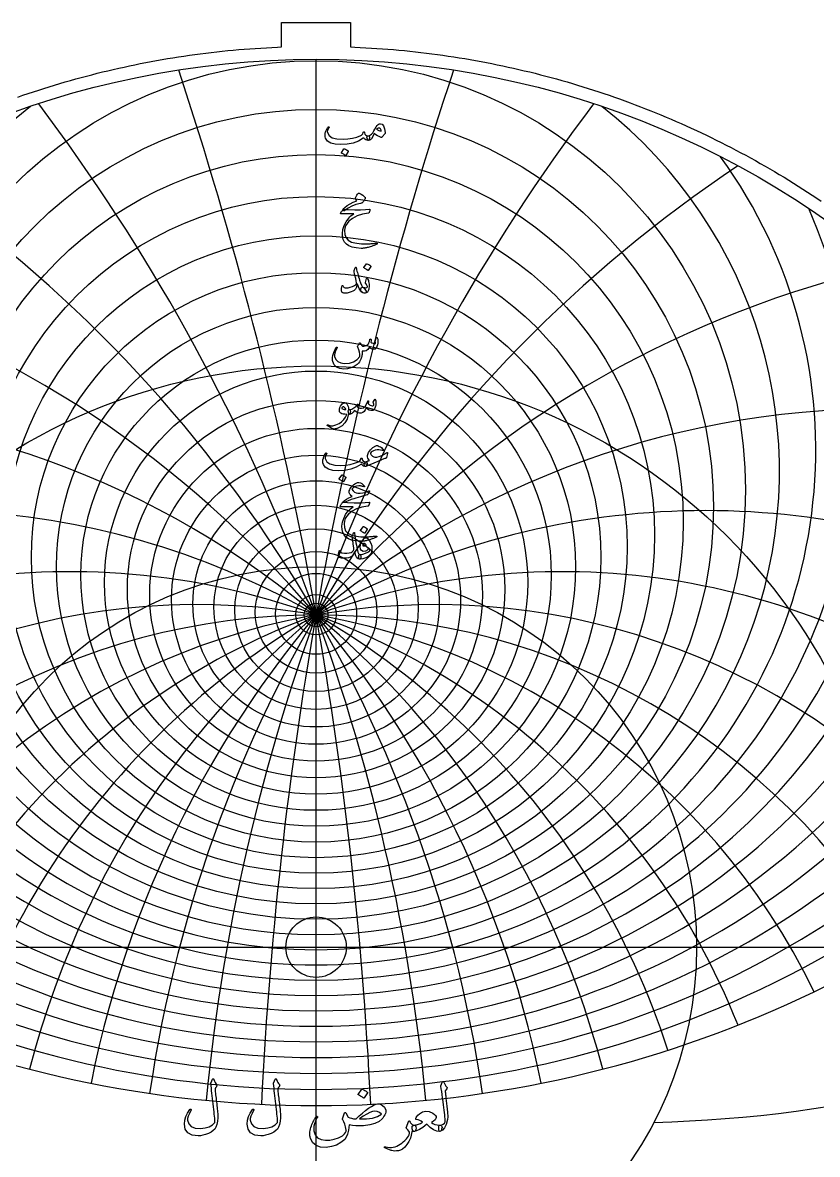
# Model space of a CAD drawing. Header units: millimetres. Extents: x -75 to 75, y -75 to 77.
# Drawn here: x -24.5 to 41.9, y -17.3 to 77.3 of the extents above; entities that cross this region are included whole.
import ezdxf

# ---------------------------------------------------------------- set-up
doc = ezdxf.new("R2010")
doc.units = ezdxf.units.MM
for name, color, linetype in [('CUT_INNER', 6, 'Continuous'), ('CUT_OUTER', 1, 'Continuous'), ('ENGRAVE', 7, 'Continuous'), ('ENGRAVE_FINE', 8, 'Continuous'), ('TEXT', 5, 'Continuous')]:
    doc.layers.add(name, color=color, linetype=linetype)

msp = doc.modelspace()

# ---------------------------------------------------------------- linework, layer by layer
at = {"layer": 'CUT_INNER'}
msp.add_circle((0, 0), 2.525, dxfattribs=at)
at = {"layer": 'CUT_OUTER'}
msp.add_lwpolyline([(-24.9447, 71.088), (-24.5081, 71.2397), (-24.0705, 71.3887), (-23.632, 71.5351), (-23.1926, 71.6787), (-22.7524, 71.8197), (-22.3113, 71.9579), (-21.8693, 72.0935), (-21.4266, 72.2263), (-20.983, 72.3564), (-20.5386, 72.4838), (-20.0935, 72.6085), (-19.6476, 72.7304), (-19.2009, 72.8496), (-18.7536, 72.966), (-18.3055, 73.0797), (-17.8568, 73.1907), (-17.4073, 73.2989), (-16.9573, 73.4043), (-16.5065, 73.507), (-16.0552, 73.6069), (-15.6033, 73.704), (-15.1507, 73.7983), (-14.6976, 73.8899), (-14.244, 73.9787), (-13.7898, 74.0647), (-13.3351, 74.1479), (-12.8798, 74.2284), (-12.4241, 74.306), (-11.968, 74.3808), (-11.5114, 74.4529), (-11.0543, 74.5221), (-10.5968, 74.5885), (-10.139, 74.6521), (-9.6807, 74.7129), (-9.2221, 74.7709), (-8.7632, 74.8261), (-8.3039, 74.8785), (-7.8443, 74.928), (-7.3844, 74.9747), (-6.9242, 75.0186), (-6.4638, 75.0597), (-6.0031, 75.0979), (-5.5422, 75.1334), (-5.0811, 75.166), (-4.6198, 75.1957), (-4.1583, 75.2227), (-3.6966, 75.2468), (-3.2349, 75.268), (-2.8875, 75.2819), (-2.8875, 77.3175), (2.8875, 77.3175), (2.8875, 75.2819), (3.2349, 75.268), (3.6966, 75.2468), (4.1583, 75.2227), (4.6198, 75.1957), (5.0811, 75.166), (5.5422, 75.1334), (6.0031, 75.0979), (6.4638, 75.0597), (6.9242, 75.0186), (7.3844, 74.9747), (7.8443, 74.928), (8.3039, 74.8785), (8.7632, 74.8261), (9.2221, 74.7709), (9.6807, 74.7129), (10.139, 74.6521), (10.5968, 74.5885), (11.0543, 74.5221), (11.5114, 74.4529), (11.968, 74.3808), (12.4241, 74.306), (12.8798, 74.2284), (13.3351, 74.1479), (13.7898, 74.0647), (14.244, 73.9787), (14.6976, 73.8899), (15.1507, 73.7983), (15.6033, 73.704), (16.0552, 73.6069), (16.5065, 73.507), (16.9573, 73.4043), (17.4073, 73.2989), (17.8568, 73.1907), (18.3055, 73.0797), (18.7536, 72.966), (19.2009, 72.8496), (19.6476, 72.7304), (20.0935, 72.6085), (20.5386, 72.4838), (20.983, 72.3564), (21.4266, 72.2263), (21.8693, 72.0935), (22.3113, 71.9579), (22.7524, 71.8197), (23.1926, 71.6787), (23.632, 71.5351), (24.0705, 71.3887), (24.5081, 71.2397), (24.9447, 71.088), (25.3804, 70.9336), (25.8152, 70.7765), (26.249, 70.6168), (26.6818, 70.4544), (27.1136, 70.2893), (27.5444, 70.1217), (27.9741, 69.9513), (28.4028, 69.7784), (28.8304, 69.6028), (29.2569, 69.4246), (29.6824, 69.2437), (30.1067, 69.0603), (30.5299, 68.8743), (30.9519, 68.6857), (31.3728, 68.4944), (31.7924, 68.3007), (32.2109, 68.1043), (32.6282, 67.9054), (33.0443, 67.7039), (33.4591, 67.4999), (33.8726, 67.2933), (34.2849, 67.0842), (34.6958, 66.8725), (35.1055, 66.6584), (35.5139, 66.4417), (35.9209, 66.2226), (36.3265, 66.0009), (36.7308, 65.7768), (37.1337, 65.5502), (37.5352, 65.3211), (37.9353, 65.0896), (38.334, 64.8556), (38.7312, 64.6191), (39.127, 64.3803), (39.5213, 64.139), (39.9141, 63.8953), (40.3054, 63.6492), (40.6952, 63.4006), (41.0834, 63.1498), (41.4701, 62.8965), (41.8553, 62.6408), (42.2388, 62.3828)], dxfattribs=at)
at = {"layer": 'ENGRAVE'}
for points in [[(0, -74.25), (0, 74.25)], [(-74.25, 0), (74.25, 0)]]:
    msp.add_lwpolyline(points, dxfattribs=at)
for centre, radius in [((0, 0), 74.25), ((0, 34.4776), 28.2944), ((0, 0), 48.6033), ((0, 30.4886), 17.6924), ((0, 28.4215), 8.5373), ((0, 0), 31.8152), ((0, 27.7791), 0.99)]:
    msp.add_circle(centre, radius, dxfattribs=at)
for centre, radius, start, end in [((0, 41.5647), 41.7767, 144.023579, 35.976421), ((0, 54.6455), 61.2601, 190.550237, 349.449763), ((0, -28.6295), 56.4086, 30.5, 149.5), ((0, -28.6295), 56.4086, 30.5, 149.5), ((0, 82.512), 95.7627, 221.471854, 318.528146), ((25.5383, 95.3104), 109.9935, 271.408276, 296.242659)]:
    msp.add_arc(centre, radius, start, end, dxfattribs=at)
at = {"layer": 'ENGRAVE_FINE'}
for centre, radius in [((0, 38.2334), 35.8989), ((0, 36.8366), 33.2247), ((0, 35.5903), 30.6962), ((0, 33.4841), 26.0033), ((0, 32.5979), 23.809), ((0, 31.8088), 21.6993), ((0, 31.1081), 19.6635), ((0, 29.944), 15.7774), ((0, 29.469), 13.911), ((0, 29.0594), 12.0863), ((0, 28.7112), 10.2971), ((0, 28.1876), 6.8017), ((0, 28.0078), 5.085), ((0, 27.8804), 3.3823), ((0, 27.8043), 1.6889)]:
    msp.add_circle(centre, radius, dxfattribs=at)
for centre, radius, start, end in [((-319.9089, -28.6295), 324.844, 2.732737, 18.29752), ((-319.9089, -28.6295), 324.844, 2.732737, 18.29752), ((319.9089, -28.6295), 324.844, 161.70248, 177.267263), ((319.9089, -28.6295), 324.844, 161.70248, 177.267263), ((0, 39.8013), 38.7407, 128.061455, 51.938545), ((-154.9813, -28.6295), 164.9276, 5.504437, 36.959882), ((-154.9813, -28.6295), 164.9276, 5.504437, 36.959882), ((154.9813, -28.6295), 164.9276, 143.040118, 174.495563), ((154.9813, -28.6295), 164.9276, 143.040118, 174.495563), ((-97.7025, -28.6295), 112.8171, 8.356223, 56.399875), ((-97.7025, -28.6295), 112.8171, 8.356223, 56.399875), ((97.7025, -28.6295), 112.8171, 123.600125, 171.643777), ((97.7025, -28.6295), 112.8171, 123.600125, 171.643777), ((0, 43.5535), 45.0385, 156.128055, 23.871945), ((0, 45.8046), 48.5645, 166.262722, 13.737278), ((-67.2251, -28.6295), 87.7561, 11.333781, 77.128469), ((-67.2251, -28.6295), 87.7561, 11.333781, 77.128469), ((67.2251, -28.6295), 87.7561, 102.871531, 168.666219), ((67.2251, -28.6295), 87.7561, 102.871531, 168.666219), ((0, 48.3632), 52.4018, 175.154821, 4.845179), ((0, 51.2862), 56.6091, 183.176945, 356.823055), ((-47.3324, -28.6295), 73.6362, 14.490301, 99.793164), ((-47.3324, -28.6295), 73.6362, 14.490301, 99.793164), ((47.3324, -28.6295), 73.6362, 80.206836, 165.509699), ((47.3324, -28.6295), 73.6362, 80.206836, 165.509699), ((0, 58.5338), 66.4493, 197.418491, 342.581509), ((-32.5675, -28.6295), 65.135, 17.890355, 125.120897), ((-32.5675, -28.6295), 65.135, 17.890355, 125.120897), ((32.5675, -28.6295), 65.135, 54.879103, 162.109645), ((32.5675, -28.6295), 65.135, 54.879103, 162.109645), ((0, 63.0718), 72.2995, 203.881219, 336.118781), ((-20.531, -28.6295), 60.0287, 21.615289, 137.452318), ((-20.531, -28.6295), 60.0287, 21.615289, 137.452318), ((20.531, -28.6295), 60.0287, 42.547682, 158.384711), ((20.531, -28.6295), 60.0287, 42.547682, 158.384711), ((0, 68.4206), 78.9734, 210.010464, 329.989536), ((-9.9464, -28.6295), 57.2788, 25.771063, 144.001075), ((-9.9464, -28.6295), 57.2788, 25.771063, 144.001075), ((9.9464, -28.6295), 57.2788, 35.998925, 154.228937), ((9.9464, -28.6295), 57.2788, 35.998925, 154.228937), ((0, 74.7989), 86.6921, 215.860182, 324.139818), ((0, 210.9495), 232.8437, 251.578829, 288.421171)]:
    msp.add_arc(centre, radius, start, end, dxfattribs=at)
at = {"layer": 'TEXT'}
for points in [[(1.0012, 68.5816), (1.0168, 68.5986), (1.033, 68.6057), (1.0498, 68.603), (1.067, 68.5904), (1.0802, 68.5739), (1.0846, 68.5552), (1.0802, 68.5344), (1.067, 68.5113), (1.0001, 68.4076), (0.9573, 68.3115), (0.9386, 68.2232), (0.9441, 68.1425), (1.0816, 67.8774), (1.3492, 67.6924), (1.7468, 67.5875), (2.2746, 67.5628), (2.6662, 67.5917), (3.042, 67.6518), (3.4018, 67.7432), (3.7456, 67.8658), (3.8063, 67.9018), (3.8565, 67.9569), (3.8963, 68.0313), (3.9257, 68.1249), (3.9355, 68.1515), (3.952, 68.1699), (3.9751, 68.1801), (4.0047, 68.182), (4.0258, 68.1729), (4.0409, 68.1545), (4.05, 68.1268), (4.053, 68.0898), (4.0736, 67.9981), (4.131, 67.9295), (4.2251, 67.8839), (4.356, 67.8614), (4.4032, 67.851), (4.435, 67.8241), (4.4515, 67.7808), (4.4526, 67.7209), (4.4367, 67.6095), (4.4153, 67.5299), (4.3884, 67.4822), (4.356, 67.4662), (4.2597, 67.4789), (4.1683, 67.5167), (4.0818, 67.5799), (4.0003, 67.6682), (3.9935, 67.6718), (3.9817, 67.6693), (3.9649, 67.6608), (3.9432, 67.6463), (3.5338, 67.4157), (3.087, 67.2511), (2.6028, 67.1523), (2.0814, 67.1193), (1.5995, 67.1523), (1.2251, 67.2511), (0.9584, 67.4157), (0.7992, 67.6463), (0.763, 67.775), (0.7509, 67.9064), (0.763, 68.0407), (0.7992, 68.1776), (0.848, 68.3049), (0.898, 68.4147), (0.949, 68.5069), (1.0012, 68.5816)], [(5.3747, 68.8626), (5.5122, 68.8138), (5.6261, 68.676), (5.7164, 68.4493), (5.7831, 68.1337), (5.7856, 68.1109), (5.7842, 68.0909), (5.779, 68.0736), (5.7699, 68.059), (5.5284, 67.7561), (5.5117, 67.7377), (5.4922, 67.7264), (5.47, 67.7223), (5.445, 67.7253), (5.2809, 67.7813), (5.1266, 67.8527), (4.9823, 67.9394), (4.8478, 68.0415), (4.7394, 67.7898), (4.6206, 67.61), (4.4913, 67.5022), (4.3516, 67.4662), (4.336, 67.472), (4.3198, 67.4893), (4.303, 67.5181), (4.2857, 67.5585), (4.2591, 67.6583), (4.2495, 67.7385), (4.2569, 67.7989), (4.2814, 67.8395), (4.2956, 67.8491), (4.3121, 67.856), (4.3308, 67.8601), (4.3516, 67.8614), (4.4515, 67.8785), (4.5492, 67.9251), (4.6447, 68.0014), (4.738, 68.1073), (4.7789, 68.1688), (4.8401, 68.2698), (4.9216, 68.4103), (5.0235, 68.5904), (5.103, 68.7095), (5.1881, 68.7946), (5.2787, 68.8456), (5.3747, 68.8626)], [(5.0586, 68.4323), (5.1409, 68.3637), (5.2342, 68.3071), (5.3385, 68.2627), (5.4538, 68.2303), (5.4475, 68.3167), (5.4241, 68.3873), (5.3838, 68.4419), (5.3264, 68.4806), (5.2603, 68.5006), (5.1936, 68.4993), (5.1264, 68.4765), (5.0586, 68.4323)], [(2.3317, 66.7593), (2.3372, 66.7648), (2.3449, 66.768), (2.3547, 66.7691), (2.3668, 66.768), (2.4522, 66.7335), (2.5326, 66.6912), (2.6081, 66.6413), (2.6786, 66.5836), (2.6854, 66.5748), (2.6885, 66.5661), (2.6876, 66.5573), (2.683, 66.5485), (2.4766, 66.2148), (2.4689, 66.2068), (2.459, 66.2049), (2.447, 66.209), (2.4327, 66.2192), (2.4203, 66.2279), (2.4008, 66.2411), (2.3742, 66.2587), (2.3405, 66.2806), (2.299, 66.307), (2.2494, 66.3377), (2.1914, 66.3728), (2.1253, 66.4124), (2.1165, 66.419), (2.1121, 66.4255), (2.1121, 66.4321), (2.1165, 66.4387)], [(3.7061, 62.1997), (3.3224, 62.0995), (2.9838, 61.9702), (2.6901, 61.8119), (2.4415, 61.6244), (2.4033, 61.5956), (2.3679, 61.5794), (2.3353, 61.5759), (2.3053, 61.5849), (2.2705, 61.6264), (2.2757, 61.6848), (2.321, 61.7603), (2.4063, 61.8528), (2.6081, 62.0202), (2.84, 62.1711), (3.1021, 62.3056), (3.3943, 62.4236), (3.3109, 62.5466), (3.2953, 62.5773), (3.2879, 62.6081), (3.2887, 62.6388), (3.2977, 62.6695), (3.3567, 62.7867), (3.4108, 62.8836), (3.4599, 62.9602), (3.5041, 63.0164), (3.5324, 63.043), (3.5601, 63.057), (3.5873, 63.0584), (3.6139, 63.0472), (3.7684, 62.9599), (3.8982, 62.8781), (4.0033, 62.8018), (4.0838, 62.731), (4.0994, 62.7082), (4.1068, 62.6794), (4.106, 62.6446), (4.0969, 62.6037), (4.0687, 62.5397), (4.0234, 62.462), (3.9611, 62.3707), (3.8818, 62.2655), (3.8609, 62.2499), (3.8247, 62.2337), (3.7731, 62.217), (3.7061, 62.1997)], [(2.6698, 61.6903), (3.2332, 61.6705), (3.7204, 61.6684), (4.1312, 61.6837), (4.4658, 61.7167), (4.4761, 61.7179), (4.485, 61.7172), (4.4925, 61.7146), (4.4987, 61.7101), (4.5032, 61.7039), (4.5058, 61.6963), (4.5065, 61.6874), (4.5053, 61.6771), (4.4967, 61.6371), (4.4883, 61.6003), (4.4802, 61.5668), (4.4724, 61.5366), (4.4648, 61.5097), (4.4575, 61.4861), (4.4505, 61.4658), (4.4438, 61.4488), (4.4296, 61.4216), (4.4131, 61.4016), (4.3944, 61.3887), (4.3736, 61.3829), (3.8664, 61.291), (3.4251, 61.1469), (3.0496, 60.9507), (2.7401, 60.7023), (2.5836, 60.5236), (2.47, 60.3345), (2.3992, 60.135), (2.3712, 59.9251), (2.3981, 59.5955), (2.5051, 59.3268), (2.6923, 59.119), (2.9596, 58.9722), (3.0982, 58.9277), (3.2505, 58.891), (3.4166, 58.8619), (3.5963, 58.8405), (3.7895, 58.8265), (3.9959, 58.8196), (4.2155, 58.8199), (4.4482, 58.8273), (4.531, 58.832), (4.6123, 58.8372), (4.6923, 58.8429), (4.771, 58.8492), (4.8477, 58.8561), (4.9219, 58.8635), (4.9937, 58.8715), (5.063, 58.88), (5.0841, 58.8811), (5.0992, 58.8756), (5.1083, 58.8635), (5.1113, 58.8449), (5.1096, 58.8232), (5.1047, 58.8064), (5.0965, 58.7946), (5.0849, 58.7878), (4.9609, 58.7354), (4.8434, 58.6879), (4.7325, 58.6453), (4.6282, 58.6077), (4.5308, 58.5748), (4.4405, 58.5463), (4.3574, 58.5221), (4.2814, 58.5023), (4.2099, 58.4878), (4.1403, 58.4749), (4.0726, 58.4637), (4.0069, 58.454), (3.9428, 58.4466), (3.8801, 58.442), (3.8188, 58.44), (3.7588, 58.4409), (3.3493, 58.4727), (3.0079, 58.5419), (2.7346, 58.6484), (2.5293, 58.7922), (2.3786, 58.9719), (2.2735, 59.1819), (2.214, 59.422), (2.2, 59.6923), (2.243, 60.0277), (2.346, 60.3532), (2.5087, 60.6688), (2.7313, 60.9746), (2.8183, 61.067), (2.9168, 61.1557), (3.0269, 61.2405), (3.1484, 61.3215), (2.0858, 61.3302), (2.0603, 61.3412), (2.0496, 61.361), (2.0537, 61.3895), (2.0726, 61.4268), (2.1083, 61.4812), (2.1407, 61.53), (2.1698, 61.5734), (2.1956, 61.6113), (2.2181, 61.6434), (2.2373, 61.6694), (2.2532, 61.6895), (2.2658, 61.7035), (2.2944, 61.7059), (2.3712, 61.7046), (2.4964, 61.6994), (2.6698, 61.6903)], [(3.3658, 56.7692), (3.391, 56.654), (3.4185, 56.537), (3.4481, 56.418), (3.48, 56.2971), (3.514, 56.1738), (3.5502, 56.0474), (3.5887, 55.918), (3.6293, 55.7856), (3.7113, 55.5473), (3.7863, 55.3684), (3.854, 55.2487), (3.9147, 55.1884), (3.9677, 55.1524), (4.0212, 55.1016), (4.0752, 55.036), (4.1299, 54.9556), (4.1815, 54.856), (4.1957, 54.7811), (4.1727, 54.7309), (4.1123, 54.7053), (3.9172, 54.7251), (3.7445, 54.8546), (3.5944, 55.0939), (3.4668, 55.443), (3.4641, 55.4488), (3.4602, 55.4529), (3.4553, 55.4554), (3.4492, 55.4562), (3.4448, 55.4554), (3.4404, 55.4529), (3.4361, 55.4488), (3.4317, 55.443), (3.4193, 55.3865), (3.4042, 55.3267), (3.3864, 55.2636), (3.3658, 55.1971), (3.3433, 55.1343), (3.3197, 55.0819), (3.295, 55.0399), (3.2692, 55.0083), (3.1764, 54.9274), (3.0606, 54.8557), (2.9217, 54.7934), (2.7598, 54.7405), (2.5952, 54.7012), (2.4524, 54.6845), (2.3317, 54.6902), (2.2329, 54.7185), (2.1484, 54.7893), (2.1099, 54.9139), (2.1176, 55.0923), (2.1714, 55.3245), (2.1766, 55.3322), (2.1835, 55.3377), (2.192, 55.341), (2.2022, 55.342), (2.2142, 55.3407), (2.2241, 55.3366), (2.2318, 55.3297), (2.2373, 55.3201), (2.2581, 55.2715), (2.2812, 55.2312), (2.3064, 55.1991), (2.3339, 55.1752), (2.4195, 55.1433), (2.5359, 55.1357), (2.683, 55.1521), (2.8608, 55.1928), (3.0505, 55.2537), (3.1978, 55.3223), (3.303, 55.3986), (3.3658, 55.4826), (3.3762, 55.5676), (3.3592, 55.7131), (3.3148, 55.9189), (3.2428, 56.1851), (3.2083, 56.3254), (3.188, 56.4387), (3.1819, 56.5252), (3.1902, 56.5847), (3.2736, 56.8219), (3.2826, 56.8468), (3.2922, 56.8647), (3.3024, 56.8754), (3.3131, 56.8789), (3.3263, 56.8721), (3.3395, 56.8515), (3.3526, 56.8172), (3.3658, 56.7692)], [(4.2133, 57.1468), (4.2188, 57.1523), (4.2265, 57.1556), (4.2363, 57.1567), (4.2484, 57.1556), (4.3338, 57.121), (4.4142, 57.0787), (4.4897, 57.0288), (4.5602, 56.9712), (4.567, 56.9624), (4.5701, 56.9536), (4.5692, 56.9448), (4.5646, 56.936), (4.3582, 56.6023), (4.3505, 56.5943), (4.3406, 56.5924), (4.3286, 56.5965), (4.3143, 56.6067), (4.3019, 56.6155), (4.2824, 56.6286), (4.2558, 56.6462), (4.2221, 56.6682), (4.1806, 56.6945), (4.131, 56.7253), (4.073, 56.7604), (4.0069, 56.7999), (3.9981, 56.8065), (3.9937, 56.8131), (3.9937, 56.8197), (3.9981, 56.8263)], [(4.2528, 55.3508), (4.227, 55.3939), (4.2023, 55.431), (4.1787, 55.462), (4.1562, 55.487), (4.14, 55.5084), (4.131, 55.5331), (4.129, 55.5611), (4.1342, 55.5923), (4.2265, 55.9261), (4.2394, 55.9552), (4.2561, 55.9634), (4.2767, 55.9508), (4.3011, 55.9173), (4.3379, 55.8462), (4.3692, 55.7603), (4.395, 55.6596), (4.4153, 55.544), (4.4271, 55.4332), (4.4317, 55.3245), (4.4293, 55.218), (4.4197, 55.1137), (4.404, 55.0229), (4.3834, 54.9436), (4.3579, 54.8758), (4.3275, 54.8195), (4.2899, 54.7778), (4.2385, 54.7449), (4.1735, 54.7207), (4.0947, 54.7053), (4.014, 54.7023), (3.9388, 54.7152), (3.8691, 54.744), (3.8049, 54.7888), (3.7552, 54.8456), (3.7292, 54.9106), (3.7267, 54.9839), (3.7478, 55.0654), (3.7816, 55.1321), (3.8214, 55.1741), (3.8672, 55.1914), (3.9191, 55.184), (4.0387, 55.1552), (4.143, 55.1521), (4.232, 55.1749), (4.3055, 55.2235), (4.3071, 55.2364), (4.2989, 55.2619), (4.2808, 55.3001), (4.2528, 55.3508)], [(5.0103, 50.9547), (5.018, 50.9739), (5.0278, 50.9876), (5.0399, 50.9959), (5.0542, 50.9986), (5.0726, 50.9964), (5.0882, 50.9898), (5.1011, 50.9788), (5.1113, 50.9635), (5.1362, 50.9086), (5.1541, 50.8405), (5.1648, 50.7593), (5.1684, 50.6649), (5.1588, 50.5106), (5.1299, 50.3641), (5.0819, 50.2252), (5.0147, 50.094), (4.9916, 50.0625), (4.9664, 50.038), (4.9389, 50.0208), (4.9093, 50.0106), (4.802, 50.0037), (4.6864, 50.0227), (4.5627, 50.0674), (4.4306, 50.1379), (4.3195, 49.9856), (4.188, 49.8844), (4.0363, 49.8341), (3.8642, 49.835), (3.8586, 49.7423), (3.8505, 49.6533), (3.8399, 49.5678), (3.8269, 49.4859), (3.8114, 49.407), (3.7934, 49.3305), (3.7729, 49.2566), (3.75, 49.1851), (3.6968, 49.0561), (3.6249, 48.937), (3.5343, 48.8277), (3.4251, 48.7284), (3.1696, 48.5582), (2.8992, 48.4386), (2.6141, 48.3694), (2.3141, 48.3508), (1.9763, 48.3966), (1.7092, 48.5165), (1.513, 48.7105), (1.3876, 48.9787), (1.3706, 49.0753), (1.3678, 49.1895), (1.3794, 49.3212), (1.4052, 49.4705), (1.4466, 49.6341), (1.5051, 49.8042), (1.5805, 49.981), (1.673, 50.1643), (1.6804, 50.1758), (1.6895, 50.184), (1.7002, 50.189), (1.7125, 50.1906), (1.7249, 50.1895), (1.7356, 50.1862), (1.7447, 50.1808), (1.7521, 50.1731), (1.757, 50.1618), (1.7586, 50.15), (1.757, 50.1377), (1.7521, 50.1248), (1.6346, 49.8808), (1.5589, 49.6802), (1.5248, 49.5229), (1.5325, 49.409), (1.6434, 49.1579), (1.8179, 48.9754), (2.0561, 48.8615), (2.358, 48.8162), (2.7801, 48.8431), (3.1375, 48.9501), (3.43, 49.1373), (3.6578, 49.4046), (3.657, 49.5808), (3.6282, 49.7669), (3.5714, 49.9628), (3.4866, 50.1687), (3.4759, 50.1895), (3.4701, 50.2082), (3.4693, 50.2247), (3.4734, 50.2389), (3.497, 50.2879), (3.5195, 50.3339), (3.5409, 50.3768), (3.5612, 50.4168), (3.5804, 50.4531), (3.5985, 50.4854), (3.6155, 50.5135), (3.6315, 50.5375), (3.6405, 50.5477), (3.6501, 50.5518), (3.6603, 50.5499), (3.671, 50.5419), (3.6765, 50.5359), (3.6842, 50.5266), (3.694, 50.5139), (3.7061, 50.498), (3.7198, 50.4788), (3.7347, 50.4563), (3.7506, 50.4305), (3.7676, 50.4014), (3.8022, 50.3454), (3.8313, 50.3048), (3.8549, 50.2796), (3.873, 50.2697), (3.9871, 50.2601), (4.1013, 50.2796), (4.2155, 50.3281), (4.3297, 50.4058), (4.3711, 50.4574), (4.412, 50.5419), (4.4523, 50.6594), (4.4921, 50.8098), (4.496, 50.8241), (4.5031, 50.8361), (4.5135, 50.846), (4.5273, 50.8537), (4.5402, 50.8586), (4.5525, 50.8603), (4.5643, 50.8586), (4.5756, 50.8537), (4.5923, 50.8262), (4.5986, 50.7747), (4.5945, 50.6989), (4.5799, 50.599), (4.6686, 50.5447), (4.7633, 50.509), (4.864, 50.492), (4.9708, 50.4936), (4.9694, 50.5257), (4.9653, 50.5518), (4.9584, 50.5718), (4.9488, 50.5858), (4.9378, 50.599), (4.9312, 50.6122), (4.929, 50.6254), (4.9312, 50.6385)], [(2.6896, 44.5115), (2.5866, 44.1501), (2.414, 43.8474), (2.1717, 43.6034), (1.8596, 43.4181), (1.816, 43.3993), (1.7729, 43.3824), (1.7304, 43.3675), (1.6884, 43.3545), (1.6472, 43.3436), (1.6072, 43.3352), (1.5682, 43.3293), (1.5303, 43.3259), (1.4359, 43.3394), (1.3108, 43.3885), (1.1549, 43.4733), (0.9682, 43.5938), (0.9482, 43.6111), (0.9364, 43.6278), (0.9328, 43.644), (0.9375, 43.6596), (0.9479, 43.6717), (0.9617, 43.6772), (0.9787, 43.6761), (0.999, 43.6684), (1.193, 43.6056), (1.4107, 43.6058), (1.6519, 43.6692), (1.9167, 43.7958), (2.133, 43.9426), (2.3119, 44.1152), (2.4535, 44.3136), (2.5578, 44.5379), (2.557, 44.5458), (2.5545, 44.5521), (2.5504, 44.5568), (2.5447, 44.5598), (2.3934, 44.5686), (2.2647, 44.5862), (2.1585, 44.6125), (2.0748, 44.6476), (2.01, 44.702), (1.9694, 44.7772), (1.953, 44.8732), (1.9606, 44.9902), (1.9631, 45.0057), (1.9661, 45.0214), (1.9697, 45.0375), (1.9738, 45.0538), (1.9785, 45.0707), (1.9837, 45.0884), (1.9895, 45.1069), (1.9958, 45.1263), (2.0474, 45.2517), (2.1099, 45.3557), (2.1835, 45.4383), (2.268, 45.4995), (2.3545, 45.533), (2.4338, 45.5325), (2.506, 45.4979), (2.571, 45.4293), (2.6278, 45.3338), (2.6709, 45.2229), (2.7003, 45.0966), (2.7159, 44.955), (2.7246, 44.9552), (2.7329, 44.9556), (2.741, 44.9563), (2.7488, 44.9572), (2.7567, 44.9582), (2.7648, 44.9589), (2.7731, 44.9593), (2.7818, 44.9594), (2.8114, 44.9531), (2.8345, 44.9342), (2.8509, 44.9026), (2.8608, 44.8584), (2.8649, 44.8098), (2.8641, 44.7607), (2.8584, 44.711), (2.8476, 44.6608), (2.8337, 44.6166), (2.818, 44.5851), (2.8007, 44.5661), (2.7818, 44.5598), (2.6983, 44.5598), (2.6978, 44.5519), (2.6962, 44.5412), (2.6934, 44.5277), (2.6896, 44.5115)], [(4.9071, 45.8113), (4.9167, 45.8179), (4.9279, 45.8157), (4.9408, 45.8047), (4.9554, 45.7849), (4.971, 45.7515), (4.9828, 45.7037), (4.9908, 45.6417), (4.9949, 45.5654), (4.9963, 45.4787), (4.9916, 45.3941), (4.9809, 45.3118), (4.9642, 45.2317), (4.9153, 45.0758), (4.861, 44.9638), (4.8012, 44.8957), (4.7358, 44.8716), (4.5813, 44.8806), (4.4383, 44.921), (4.3069, 44.9926), (4.1869, 45.0955), (4.1046, 44.9333), (4.0069, 44.8068), (3.8938, 44.716), (3.7654, 44.6608), (3.6306, 44.6487), (3.4942, 44.6828), (3.3562, 44.7629), (3.2165, 44.8892), (3.1034, 44.7451), (2.9926, 44.6422), (2.8839, 44.5804), (2.7774, 44.5598), (2.756, 44.5719), (2.7357, 44.6081), (2.7165, 44.6685), (2.6983, 44.753), (2.6918, 44.8365), (2.7027, 44.8979), (2.7313, 44.9375), (2.7774, 44.955), (2.9799, 45.0009), (3.1572, 45.0901), (3.3093, 45.2226), (3.4361, 45.3985), (3.4429, 45.4081), (3.4503, 45.415), (3.4583, 45.4191), (3.4668, 45.4205), (3.4772, 45.4194), (3.4866, 45.4161), (3.4948, 45.4106), (3.5019, 45.4029), (3.506, 45.3793), (3.4964, 45.3392), (3.4731, 45.2827), (3.4361, 45.2097), (3.4846, 45.1534), (3.5601, 45.112), (3.6625, 45.0854), (3.7917, 45.0736), (3.9528, 45.1073), (4.0936, 45.2174), (4.2141, 45.4037), (4.3143, 45.6664), (4.3192, 45.6798), (4.3253, 45.6894), (4.3324, 45.6952), (4.3406, 45.6971), (4.353, 45.696), (4.3637, 45.6927), (4.3727, 45.6872), (4.3802, 45.6796), (4.3856, 45.6686), (4.3889, 45.6576), (4.39, 45.6466), (4.3889, 45.6356), (4.345, 45.4512), (4.3963, 45.4057), (4.4581, 45.3656), (4.5303, 45.331), (4.6129, 45.3019), (4.6933, 45.283), (4.7545, 45.2789), (4.7965, 45.2896), (4.8193, 45.3151), (4.8267, 45.3541), (4.8226, 45.4095), (4.8069, 45.4814), (4.7797, 45.5698), (4.7844, 45.5948), (4.8072, 45.6433), (4.8481, 45.7155), (4.9071, 45.8113)], [(2.4788, 45.0033), (2.4327, 45.0837), (2.3822, 45.1405), (2.3273, 45.1738), (2.268, 45.1834), (2.2326, 45.174), (2.2011, 45.1592), (2.1733, 45.1389), (2.1495, 45.1131), (2.1418, 45.0994), (2.1407, 45.0846), (2.1462, 45.0686), (2.1582, 45.0516), (2.2035, 45.0118), (2.2691, 44.9847), (2.355, 44.9701), (2.4612, 44.9682), (2.4722, 44.9704), (2.4788, 44.977), (2.481, 44.988), (2.4788, 45.0033)], [(5.9763, 41.2902), (5.8885, 40.9389), (5.8786, 40.9219), (5.8622, 40.9059), (5.8391, 40.8911), (5.8095, 40.8774), (5.7437, 40.8542), (5.6739, 40.8285), (5.5999, 40.8004), (5.5218, 40.7698), (5.4396, 40.737), (5.3533, 40.7023), (5.2629, 40.6657), (5.1684, 40.6271), (4.1584, 40.188), (4.1123, 40.1981), (4.075, 40.2286), (4.0464, 40.2794), (4.0267, 40.3505), (4.0234, 40.4259), (4.0442, 40.4899), (4.0892, 40.5423), (4.1584, 40.5832), (4.167, 40.5872), (4.1842, 40.5947), (4.2099, 40.6058), (4.244, 40.6205), (4.2864, 40.6385), (4.3368, 40.6595), (4.3951, 40.6835), (4.4614, 40.7105), (4.376, 40.7981), (4.322, 40.8939), (4.2992, 40.9979), (4.3077, 41.1101), (4.3922, 41.3772), (4.536, 41.603), (4.7391, 41.7877), (5.0015, 41.9313), (5.0589, 41.9447), (5.1255, 41.9412), (5.2016, 41.9206), (5.2869, 41.883), (5.3756, 41.8316), (5.4571, 41.7743), (5.5315, 41.7109), (5.5987, 41.6415), (5.6176, 41.6159), (5.6261, 41.5921), (5.6242, 41.5698), (5.6119, 41.5492), (5.5932, 41.5333), (5.5723, 41.5251), (5.5493, 41.5245), (5.524, 41.5317), (5.3926, 41.5731), (5.2529, 41.5921), (5.105, 41.5885), (4.9488, 41.5624), (4.8075, 41.5202), (4.6952, 41.4636), (4.6121, 41.3928), (4.558, 41.3077), (4.5525, 41.2699), (4.5668, 41.2265), (4.6008, 41.1776), (4.6546, 41.1233), (4.7161, 41.0739), (4.7775, 41.0355), (4.839, 41.008), (4.9005, 40.9916), (5.0847, 40.9869), (5.2814, 41.0256), (5.4908, 41.1077), (5.7129, 41.2331), (5.7367, 41.2482), (5.7601, 41.2627), (5.7828, 41.2767), (5.8051, 41.2902), (5.8265, 41.3028), (5.8468, 41.3143), (5.866, 41.3247), (5.8841, 41.3341), (5.9343, 41.3577), (5.9664, 41.3582), (5.9804, 41.3357), (5.9763, 41.2902)], [(0.808, 41.3033), (0.8236, 41.3204), (0.8398, 41.3275), (0.8565, 41.3247), (0.8738, 41.3121), (0.887, 41.2957), (0.8914, 41.277), (0.887, 41.2561), (0.8738, 41.2331), (0.8069, 41.1293), (0.7641, 41.0333), (0.7454, 40.9449), (0.7509, 40.8642), (0.8884, 40.5991), (1.156, 40.4141), (1.5536, 40.3093), (2.0814, 40.2846), (2.473, 40.3134), (2.8487, 40.3735), (3.2085, 40.4649), (3.5524, 40.5876), (3.6131, 40.6235), (3.6633, 40.6787), (3.7031, 40.7531), (3.7325, 40.8467), (3.7423, 40.8733), (3.7588, 40.8917), (3.7819, 40.9018), (3.8115, 40.9037), (3.8326, 40.8947), (3.8477, 40.8763), (3.8568, 40.8486), (3.8598, 40.8115), (3.8804, 40.7199), (3.9377, 40.6513), (4.0319, 40.6057), (4.1628, 40.5832), (4.21, 40.5728), (4.2418, 40.5459), (4.2583, 40.5025), (4.2594, 40.4427), (4.2435, 40.3313), (4.2221, 40.2517), (4.1952, 40.2039), (4.1628, 40.188), (4.0665, 40.2006), (3.9751, 40.2385), (3.8886, 40.3016), (3.8071, 40.39), (3.8002, 40.3936), (3.7884, 40.3911), (3.7717, 40.3826), (3.75, 40.368), (3.3406, 40.1375), (2.8938, 39.9728), (2.4096, 39.874), (1.8882, 39.8411), (1.4063, 39.874), (1.0319, 39.9728), (0.7652, 40.1375), (0.606, 40.368), (0.5697, 40.4967), (0.5577, 40.6282), (0.5697, 40.7624), (0.606, 40.8994), (0.6548, 41.0267), (0.7048, 41.1365), (0.7558, 41.2287), (0.808, 41.3033)], [(2.1385, 39.481), (2.144, 39.4865), (2.1517, 39.4898), (2.1615, 39.4909), (2.1736, 39.4898), (2.259, 39.4552), (2.3394, 39.413), (2.4148, 39.363), (2.4854, 39.3054), (2.4922, 39.2966), (2.4953, 39.2878), (2.4944, 39.279), (2.4898, 39.2702), (2.2834, 38.9365), (2.2757, 38.9286), (2.2658, 38.9266), (2.2537, 38.9308), (2.2395, 38.9409), (2.2271, 38.9497), (2.2076, 38.9629), (2.181, 38.9804), (2.1473, 39.0024), (2.1058, 39.0287), (2.0561, 39.0595), (1.9982, 39.0946), (1.9321, 39.1341), (1.9233, 39.1407), (1.9189, 39.1473), (1.9189, 39.1539), (1.9233, 39.1605)], [(4.4548, 38.1539), (4.4584, 38.1229), (4.4383, 38.065), (4.3947, 37.9802), (4.3275, 37.8685), (4.3132, 37.8503), (4.2967, 37.8355), (4.2781, 37.824), (4.2572, 37.8158), (3.9762, 37.7384), (3.7259, 37.6687), (3.5063, 37.6066), (3.3175, 37.5523), (3.1594, 37.5059), (3.0321, 37.4678), (2.9355, 37.4379), (2.8696, 37.4162), (2.3383, 37.1791), (2.301, 37.1763), (2.2724, 37.1812), (2.2526, 37.1939), (2.2417, 37.2142), (2.2414, 37.2216), (2.245, 37.2306), (2.2524, 37.2414), (2.2636, 37.2537), (2.3718, 37.3552), (2.5337, 37.4623), (2.7494, 37.5748), (3.0189, 37.6928), (2.9456, 37.7554), (2.8839, 37.8158), (2.8337, 37.8739), (2.795, 37.9299), (2.7711, 37.9911), (2.7653, 38.065), (2.7777, 38.1514), (2.8081, 38.2505), (2.8575, 38.3537), (2.9267, 38.4569), (3.0156, 38.5601), (3.1243, 38.6633), (3.2426, 38.7524), (3.3559, 38.8137), (3.4643, 38.8469), (3.5678, 38.8521), (3.708, 38.8238), (3.8346, 38.7653), (3.9474, 38.6767), (4.0464, 38.5579), (4.0552, 38.543), (4.0596, 38.5293), (4.0596, 38.5167), (4.0552, 38.5052), (4.0456, 38.4945), (4.0343, 38.4887), (4.0215, 38.4879), (4.0069, 38.492), (3.9423, 38.5126), (3.8801, 38.5304), (3.8204, 38.5455), (3.7632, 38.5579), (3.7087, 38.5672), (3.6573, 38.5732), (3.6088, 38.576), (3.5634, 38.5754), (3.3743, 38.5532), (3.2154, 38.4997), (3.0867, 38.4149), (2.9882, 38.2988), (3.093, 38.1607), (3.2099, 38.0584), (3.3389, 37.9917), (3.48, 37.9607), (3.6899, 37.9585), (3.9158, 37.9914), (4.1576, 38.0595), (4.4153, 38.1627), (4.426, 38.1654), (4.4361, 38.1649), (4.4457, 38.161), (4.4548, 38.1539)], [(2.6325, 37.1922), (3.1959, 37.1725), (3.6831, 37.1703), (4.0939, 37.1856), (4.4285, 37.2186), (4.4387, 37.2198), (4.4477, 37.2191), (4.4552, 37.2165), (4.4614, 37.212), (4.4659, 37.2058), (4.4685, 37.1983), (4.4692, 37.1893), (4.468, 37.1791), (4.4593, 37.139), (4.451, 37.1022), (4.4429, 37.0687), (4.435, 37.0385), (4.4275, 37.0116), (4.4202, 36.988), (4.4132, 36.9677), (4.4065, 36.9507), (4.3922, 36.9235), (4.3758, 36.9035), (4.3571, 36.8906), (4.3362, 36.8848), (3.8291, 36.7929), (3.3878, 36.6488), (3.0123, 36.4526), (2.7027, 36.2042), (2.5463, 36.0256), (2.4327, 35.8365), (2.3619, 35.6369), (2.3339, 35.427), (2.3608, 35.0974), (2.4678, 34.8287), (2.655, 34.6209), (2.9223, 34.4741), (3.0609, 34.4297), (3.2132, 34.3929), (3.3792, 34.3638), (3.559, 34.3424), (3.7522, 34.3284), (3.9586, 34.3215), (4.1782, 34.3218), (4.4109, 34.3292), (4.4936, 34.3339), (4.575, 34.3391), (4.655, 34.3449), (4.7336, 34.3512), (4.8103, 34.358), (4.8846, 34.3654), (4.9563, 34.3734), (5.0256, 34.3819), (5.0468, 34.383), (5.0619, 34.3775), (5.0709, 34.3654), (5.0739, 34.3468), (5.0723, 34.3251), (5.0674, 34.3084), (5.0591, 34.2966), (5.0476, 34.2897), (4.9236, 34.2373), (4.8061, 34.1898), (4.6952, 34.1473), (4.5909, 34.1097), (4.4935, 34.0767), (4.4032, 34.0482), (4.32, 34.024), (4.244, 34.0043), (4.1725, 33.9897), (4.103, 33.9768), (4.0353, 33.9656), (3.9696, 33.956), (3.9055, 33.9486), (3.8428, 33.9439), (3.7814, 33.942), (3.7215, 33.9428), (3.312, 33.9746), (2.9706, 34.0438), (2.6973, 34.1503), (2.492, 34.2941), (2.3413, 34.4738), (2.2362, 34.6838), (2.1766, 34.9239), (2.1626, 35.1943), (2.2057, 35.5296), (2.3086, 35.8551), (2.4714, 36.1707), (2.694, 36.4765), (2.781, 36.569), (2.8795, 36.6576), (2.9895, 36.7424), (3.1111, 36.8234), (2.0485, 36.8322), (2.0229, 36.8431), (2.0122, 36.8629), (2.0164, 36.8914), (2.0353, 36.9288), (2.071, 36.9831), (2.1034, 37.0319), (2.1324, 37.0753), (2.1582, 37.1132), (2.1807, 37.1453), (2.2, 37.1714), (2.2159, 37.1914), (2.2285, 37.2054), (2.257, 37.2079), (2.3339, 37.2065), (2.459, 37.2013), (2.6325, 37.1922)], [(3.9257, 35.1649), (3.9312, 35.1704), (3.9388, 35.1737), (3.9487, 35.1748), (3.9608, 35.1737), (4.0462, 35.1391), (4.1266, 35.0969), (4.202, 35.0469), (4.2726, 34.9893), (4.2794, 34.9805), (4.2824, 34.9717), (4.2816, 34.9629), (4.277, 34.9541), (4.0706, 34.6204), (4.0629, 34.6125), (4.053, 34.6105), (4.0409, 34.6147), (4.0267, 34.6248), (4.0143, 34.6336), (3.9948, 34.6468), (3.9682, 34.6643), (3.9345, 34.6863), (3.893, 34.7126), (3.8433, 34.7434), (3.7854, 34.7785), (3.7193, 34.818), (3.7105, 34.8246), (3.7061, 34.8312), (3.7061, 34.8378), (3.7105, 34.8444)], [(3.6534, 32.8376), (3.6853, 32.8223), (3.7105, 32.7981), (3.7292, 32.7652), (3.7412, 32.7235), (3.7492, 32.6719), (3.7511, 32.6225), (3.747, 32.5753), (3.7369, 32.5302), (3.7218, 32.4918), (3.7028, 32.4644), (3.68, 32.4479), (3.6534, 32.4424), (3.522, 32.4789), (3.413, 32.5709), (3.3266, 32.7182), (3.2626, 32.9211), (3.2544, 32.956), (3.2472, 32.9864), (3.2412, 33.012), (3.2363, 33.033), (3.2324, 33.0494), (3.2297, 33.061), (3.228, 33.068), (3.2275, 33.0704), (3.2209, 33.0833), (3.2143, 33.0868), (3.2077, 33.0811), (3.2011, 33.066), (3.1265, 32.8975), (3.0431, 32.7652), (2.9508, 32.6691), (2.8498, 32.6093), (2.7033, 32.5632), (2.5315, 32.5346), (2.3344, 32.5237), (2.1121, 32.5302), (1.9637, 32.5761), (1.8827, 32.6872), (1.8692, 32.8637), (1.9233, 33.1055), (1.9357, 33.1346), (1.9508, 33.156), (1.9686, 33.1697), (1.9892, 33.1757), (2.0095, 33.1738), (2.0265, 33.1637), (2.0402, 33.1453), (2.0507, 33.1187), (2.0729, 33.0618), (2.1001, 33.0188), (2.1322, 32.9894), (2.1692, 32.9737), (2.377, 32.9419), (2.5743, 32.9386), (2.7612, 32.9639), (2.9377, 33.0177), (3.0142, 33.0577), (3.0771, 33.1121), (3.1262, 33.1807), (3.1616, 33.2636), (3.1594, 33.3028), (3.1484, 33.3942), (3.1287, 33.5377), (3.1001, 33.7334), (3.0856, 33.8381), (3.0727, 33.9327), (3.0614, 34.0171), (3.0518, 34.0913), (3.0436, 34.1548), (3.0365, 34.2071), (3.0304, 34.2481), (3.0255, 34.2779), (3.0214, 34.3235), (3.0222, 34.3635), (3.028, 34.3981), (3.0387, 34.4272), (3.0557, 34.4633), (3.0716, 34.4969), (3.0864, 34.5281), (3.1001, 34.5567), (3.1125, 34.583), (3.1232, 34.6067), (3.1322, 34.628), (3.1397, 34.6468), (3.1473, 34.6619), (3.1572, 34.672), (3.1693, 34.6772), (3.1836, 34.6775), (3.1992, 34.6715), (3.211, 34.6621), (3.219, 34.6495), (3.2231, 34.6336), (3.2498, 34.409), (3.2774, 34.1961), (3.3058, 33.9951), (3.3351, 33.8059), (3.3648, 33.6284), (3.3949, 33.4628), (3.4252, 33.309), (3.4558, 33.167), (3.4929, 33.0344), (3.5382, 32.9353), (3.5917, 32.8697), (3.6534, 32.8376)], [(4.1584, 34.2384), (4.1886, 34.234), (4.2221, 34.2208), (4.2588, 34.1989), (4.2989, 34.1681), (4.4704, 33.9854), (4.5898, 33.7795), (4.6571, 33.5506), (4.6722, 33.2987), (4.6587, 33.1675), (4.6315, 33.0506), (4.5907, 32.9479), (4.536, 32.8596), (4.359, 32.6771), (4.1529, 32.5467), (3.9177, 32.4685), (3.6534, 32.4424), (3.6268, 32.4487), (3.604, 32.4677), (3.5851, 32.4992), (3.57, 32.5434), (3.5644, 32.5678), (3.5607, 32.5928), (3.5589, 32.6183), (3.559, 32.6444), (3.5605, 32.6702), (3.5629, 32.6949), (3.566, 32.7185), (3.57, 32.741), (3.5818, 32.78), (3.5996, 32.8091), (3.6235, 32.8283), (3.6534, 32.8376), (3.9108, 32.8722), (4.1342, 32.9364), (4.3236, 33.0303), (4.479, 33.1538), (4.4715, 33.2155), (4.4625, 33.2647), (4.4518, 33.3012), (4.4394, 33.325), (4.4246, 33.3456), (4.4109, 33.3591), (4.3983, 33.3654), (4.3867, 33.3646), (4.3788, 33.3618), (4.3725, 33.358), (4.3678, 33.353), (4.3648, 33.347), (4.3225, 33.2603), (4.2704, 33.1933), (4.2083, 33.1461), (4.1364, 33.1187), (3.9276, 33.1025), (3.7841, 33.1593), (3.7058, 33.2891), (3.6929, 33.4919), (3.7105, 33.6083), (3.7456, 33.729), (3.7983, 33.8542), (3.8686, 33.9837), (3.9427, 34.0951), (4.0157, 34.1747), (4.0876, 34.2225), (4.1584, 34.2384)], [(4.0135, 33.7641), (3.9699, 33.7518), (3.9355, 33.7191), (3.9106, 33.6662), (3.8949, 33.5929), (3.8952, 33.5814), (3.896, 33.5731), (3.8974, 33.5682), (3.8993, 33.5665), (3.9435, 33.5558), (3.9882, 33.5501), (4.0335, 33.5493), (4.0794, 33.5534), (4.1197, 33.5619), (4.1529, 33.5742), (4.179, 33.5904), (4.1979, 33.6105), (4.1485, 33.681), (4.1013, 33.7301), (4.0563, 33.7578), (4.0135, 33.7641)], [(-8.6652, -11.0498), (-8.6549, -11.0319), (-8.6417, -11.0191), (-8.6256, -11.0114), (-8.6066, -11.0088), (-8.5876, -11.0121), (-8.5715, -11.022), (-8.5583, -11.0385), (-8.5481, -11.0615), (-8.4935, -11.1958), (-8.4354, -11.3118), (-8.3735, -11.4095), (-8.308, -11.4889), (-8.2886, -11.5175), (-8.2831, -11.5504), (-8.2915, -11.5877), (-8.3139, -11.6295), (-8.3281, -11.6496), (-8.3417, -11.669), (-8.3545, -11.6876), (-8.3666, -11.7056), (-8.3779, -11.7224), (-8.3885, -11.7378), (-8.3984, -11.7517), (-8.4075, -11.7641), (-8.4229, -11.7868), (-8.4339, -11.8139), (-8.4405, -11.8454), (-8.4427, -11.8812), (-8.4357, -11.9824), (-8.4266, -12.0927), (-8.4152, -12.2122), (-8.4017, -12.3408), (-8.3863, -12.4786), (-8.3695, -12.6255), (-8.3512, -12.7816), (-8.3314, -12.9468), (-8.3093, -13.1116), (-8.2897, -13.2666), (-8.2727, -13.4117), (-8.2583, -13.5469), (-8.246, -13.6726), (-8.2356, -13.7892), (-8.227, -13.8966), (-8.2202, -13.9948), (-8.2125, -14.2857), (-8.2363, -14.5613), (-8.2915, -14.8214), (-8.3783, -15.0663), (-8.4628, -15.2101), (-8.5934, -15.3429), (-8.7702, -15.4647), (-8.993, -15.5756), (-9.2345, -15.6675), (-9.4614, -15.7322), (-9.6737, -15.7699), (-9.8713, -15.7805), (-10.366, -15.7125), (-10.7202, -15.5259), (-10.9339, -15.2207), (-11.0071, -14.7969), (-10.9815, -14.4811), (-10.8988, -14.1719), (-10.759, -13.8693), (-10.5621, -13.5733), (-10.5471, -13.5561), (-10.5314, -13.5455), (-10.5149, -13.5414), (-10.4977, -13.544), (-10.4794, -13.5509), (-10.4655, -13.5601), (-10.456, -13.5714), (-10.4509, -13.585), (-10.4472, -13.6051), (-10.448, -13.6245), (-10.4531, -13.6432), (-10.4626, -13.6611), (-10.5969, -13.9227), (-10.6895, -14.1456), (-10.7403, -14.3296), (-10.7495, -14.4749), (-10.6518, -14.7878), (-10.4406, -15.0062), (-10.1161, -15.1303), (-9.678, -15.1599), (-9.2832, -15.1171), (-8.9477, -15.0179), (-8.6714, -14.8624), (-8.4544, -14.6506), (-8.459, -14.5483), (-8.4668, -14.4288), (-8.478, -14.2921), (-8.4924, -14.1383), (-8.5106, -13.9668), (-8.5327, -13.7775), (-8.5589, -13.5702), (-8.589, -13.3449), (-8.6176, -13.1126), (-8.6447, -12.8839), (-8.6703, -12.6588), (-8.6944, -12.4374), (-8.7168, -12.2197), (-8.7369, -12.0056), (-8.7548, -11.7952), (-8.7705, -11.5885), (-8.794, -11.3894), (-8.7929, -11.3667), (-8.7896, -11.3455), (-8.7841, -11.3257), (-8.7764, -11.3074)], [(-3.4251, -11.0498), (-3.4148, -11.0319), (-3.4017, -11.0191), (-3.3856, -11.0114), (-3.3665, -11.0088), (-3.3475, -11.0121), (-3.3314, -11.022), (-3.3182, -11.0385), (-3.308, -11.0615), (-3.2535, -11.1958), (-3.1953, -11.3118), (-3.1334, -11.4095), (-3.0679, -11.4889), (-3.0485, -11.5175), (-3.0431, -11.5504), (-3.0515, -11.5877), (-3.0738, -11.6295), (-3.0881, -11.6496), (-3.1016, -11.669), (-3.1144, -11.6876), (-3.1265, -11.7056), (-3.1378, -11.7224), (-3.1484, -11.7378), (-3.1583, -11.7517), (-3.1675, -11.7641), (-3.1828, -11.7868), (-3.1938, -11.8139), (-3.2004, -11.8454), (-3.2026, -11.8812), (-3.1956, -11.9824), (-3.1865, -12.0927), (-3.1752, -12.2122), (-3.1616, -12.3408), (-3.1462, -12.4786), (-3.1294, -12.6255), (-3.1111, -12.7816), (-3.0914, -12.9468), (-3.0692, -13.1116), (-3.0496, -13.2666), (-3.0326, -13.4117), (-3.0182, -13.5469), (-3.0059, -13.6726), (-2.9955, -13.7892), (-2.9869, -13.8966), (-2.9801, -13.9948), (-2.9724, -14.2857), (-2.9962, -14.5613), (-3.0515, -14.8214), (-3.1382, -15.0663), (-3.2227, -15.2101), (-3.3534, -15.3429), (-3.5301, -15.4647), (-3.753, -15.5756), (-3.9945, -15.6675), (-4.2213, -15.7322), (-4.4336, -15.7699), (-4.6312, -15.7805), (-5.1259, -15.7125), (-5.4801, -15.5259), (-5.6938, -15.2207), (-5.767, -14.7969), (-5.7414, -14.4811), (-5.6587, -14.1719), (-5.5189, -13.8693), (-5.322, -13.5733), (-5.307, -13.5561), (-5.2913, -13.5455), (-5.2748, -13.5414), (-5.2576, -13.544), (-5.2393, -13.5509), (-5.2254, -13.5601), (-5.2159, -13.5714), (-5.2108, -13.585), (-5.2071, -13.6051), (-5.2079, -13.6245), (-5.213, -13.6432), (-5.2225, -13.6611), (-5.3568, -13.9227), (-5.4494, -14.1456), (-5.5003, -14.3296), (-5.5094, -14.4749), (-5.4117, -14.7878), (-5.2006, -15.0062), (-4.876, -15.1303), (-4.438, -15.1599), (-4.0431, -15.1171), (-3.7076, -15.0179), (-3.4313, -14.8624), (-3.2143, -14.6506), (-3.2189, -14.5483), (-3.2267, -14.4288), (-3.2379, -14.2921), (-3.2524, -14.1383), (-3.2705, -13.9668), (-3.2926, -13.7775), (-3.3188, -13.5702), (-3.349, -13.3449), (-3.3775, -13.1126), (-3.4046, -12.8839), (-3.4302, -12.6588), (-3.4544, -12.4374), (-3.4767, -12.2197), (-3.4968, -12.0056), (-3.5147, -11.7952), (-3.5305, -11.5885), (-3.5539, -11.3894), (-3.5528, -11.3667), (-3.5495, -11.3455), (-3.544, -11.3257), (-3.5363, -11.3074)], [(10.445, -11.5416), (10.4846, -11.4461), (10.5153, -11.3704), (10.5372, -11.3144), (10.5504, -11.2782), (10.5607, -11.2551), (10.5738, -11.2387), (10.5899, -11.2288), (10.609, -11.2255), (10.6306, -11.2291), (10.6485, -11.2401), (10.6628, -11.2584), (10.6734, -11.284), (10.722, -11.4095), (10.7802, -11.5226), (10.8479, -11.6232), (10.9251, -11.7114), (10.9467, -11.7396), (10.9529, -11.7714), (10.9438, -11.8069), (10.9193, -11.8461), (10.7905, -12.0276), (10.7993, -12.1088), (10.808, -12.1886), (10.8168, -12.2669), (10.8256, -12.3438), (10.8344, -12.4191), (10.8432, -12.493), (10.8519, -12.5655), (10.8607, -12.6365), (10.9416, -13.2937), (10.991, -13.8075), (11.0089, -14.1778), (10.9954, -14.4047), (10.8849, -14.8163), (10.7407, -15.1204), (10.5629, -15.3169), (10.3514, -15.4058), (10.3455, -15.4058), (10.3396, -15.4058), (10.3338, -15.4058), (10.3279, -15.4058), (10.2932, -15.3729), (10.2709, -15.2975), (10.261, -15.1797), (10.2635, -15.0194), (10.269, -14.9601), (10.2855, -14.917), (10.3129, -14.8899), (10.3514, -14.8789), (10.4999, -14.8493), (10.6236, -14.7955), (10.7224, -14.7175), (10.7963, -14.6154), (10.7914, -14.4928), (10.7824, -14.3534), (10.7694, -14.1972), (10.7524, -14.0241), (10.7317, -13.8349), (10.7078, -13.6304), (10.6805, -13.4104), (10.65, -13.1751), (10.6218, -12.9439), (10.5958, -12.736), (10.572, -12.5516), (10.5504, -12.3906), (10.5318, -12.253), (10.5168, -12.1388), (10.5054, -12.0481), (10.4977, -11.9808), (10.4392, -11.647), (10.4373, -11.6141), (10.4377, -11.5855), (10.4403, -11.5614), (10.445, -11.5416)], [(3.8174, -11.8871), (3.8247, -11.8798), (3.8349, -11.8754), (3.8481, -11.8739), (3.8642, -11.8754), (3.978, -11.9215), (4.0852, -11.9778), (4.1858, -12.0444), (4.2799, -12.1213), (4.289, -12.133), (4.2931, -12.1447), (4.292, -12.1564), (4.2857, -12.1681), (4.0106, -12.6131), (4.0003, -12.6237), (3.9871, -12.6262), (3.971, -12.6208), (3.952, -12.6072), (3.9355, -12.5955), (3.9096, -12.5779), (3.8741, -12.5545), (3.8291, -12.5253), (3.7738, -12.4901), (3.7076, -12.4491), (3.6304, -12.4023), (3.5422, -12.3496), (3.5305, -12.3408), (3.5246, -12.332), (3.5246, -12.3233), (3.5305, -12.3145)], [(5.1874, -13.1049), (5.3916, -13.1349), (5.565, -13.2308), (5.7077, -13.3925), (5.8197, -13.6201), (5.8322, -13.7072), (5.8226, -13.8045), (5.7912, -13.9121), (5.7377, -14.0299), (5.6763, -14.1434), (5.6206, -14.2378), (5.5709, -14.3132), (5.527, -14.3695), (5.2708, -14.5803), (4.9239, -14.7442), (4.4863, -14.8613), (3.9579, -14.9316), (3.6399, -14.947), (3.3358, -14.9404), (3.0456, -14.9118), (2.7693, -14.8613), (2.7042, -15.2906), (2.62, -15.6356), (2.5168, -15.8965), (2.3946, -16.0733), (2.0741, -16.3459), (1.7096, -16.549), (1.3012, -16.6826), (0.849, -16.7466), (0.3729, -16.7243), (-0.0073, -16.587), (-0.2916, -16.3349), (-0.4801, -15.9679), (-0.4962, -15.911), (-0.5094, -15.8515), (-0.5196, -15.7895), (-0.5269, -15.7249), (-0.5306, -15.6581), (-0.5299, -15.5895), (-0.5247, -15.5191), (-0.5152, -15.4468), (-0.4947, -15.3189), (-0.4684, -15.1929), (-0.4362, -15.0686), (-0.3981, -14.9462), (-0.3546, -14.826), (-0.3059, -14.7084), (-0.2521, -14.5933), (-0.1932, -14.4808), (-0.167, -14.435), (-0.1412, -14.3915), (-0.1158, -14.3501), (-0.0907, -14.311), (-0.0664, -14.274), (-0.0432, -14.2393), (-0.021, -14.2067), (0, -14.1763), (0.015, -14.1591), (0.0307, -14.1485), (0.0472, -14.1445), (0.0644, -14.147), (0.0827, -14.154), (0.0966, -14.1631), (0.1061, -14.1745), (0.1112, -14.188), (0.1127, -14.2034), (0.1112, -14.2202), (0.1069, -14.2385), (0.0995, -14.2583), (0.0567, -14.3231), (0.0161, -14.3944), (-0.0223, -14.4724), (-0.0585, -14.5569), (-0.1347, -14.7731), (-0.1815, -14.977), (-0.1991, -15.1683), (-0.1874, -15.3473), (-0.0779, -15.6872), (0.1215, -15.9342), (0.4109, -16.0883), (0.7904, -16.1494), (1.1571, -16.1322), (1.5135, -16.063), (1.8596, -15.9419), (2.1956, -15.7688), (2.2969, -15.6967), (2.3844, -15.6093), (2.4579, -15.5065), (2.5176, -15.3883), (2.5245, -15.3718), (2.5278, -15.3517), (2.5275, -15.3279), (2.5234, -15.3004), (2.4718, -15.0384), (2.4049, -14.8086), (2.3225, -14.611), (2.2248, -14.4456), (2.2054, -14.4153), (2.1941, -14.3886), (2.1908, -14.3655), (2.1956, -14.3461), (2.3771, -13.866), (2.403, -13.8298), (2.4283, -13.8148), (2.4528, -13.821), (2.4766, -13.8484), (2.6932, -14.2173), (2.8092, -14.2722), (2.9582, -14.3139), (3.14, -14.3424), (3.3548, -14.3578), (3.6099, -14.1094), (3.8657, -13.8792), (4.1222, -13.6673), (4.3794, -13.4737), (4.6253, -13.3124), (4.842, -13.1971), (5.0293, -13.1279), (5.1874, -13.1049)], [(5.4743, -13.9714), (5.2946, -13.8345), (5.1069, -13.7518), (4.9111, -13.7233), (4.7073, -13.7489), (4.4863, -13.8269), (4.233, -13.9553), (3.9476, -14.1342), (3.63, -14.3637), (4.2085, -14.3655), (4.7088, -14.3007), (5.1307, -14.1694), (5.4743, -13.9714)], [(10.3514, -14.8789), (10.437, -14.8917), (10.4948, -14.9301), (10.5248, -14.9942), (10.527, -15.0838), (10.4985, -15.2225), (10.4597, -15.3224), (10.4106, -15.3835), (10.3514, -15.4058), (10.0817, -15.3813), (9.8112, -15.2726), (9.5401, -15.0798), (9.2682, -14.8028), (8.9253, -15.0688), (8.6344, -15.258), (8.3955, -15.3703), (8.2085, -15.4058), (8.1466, -15.3919), (8.0958, -15.3502), (8.0559, -15.2807), (8.027, -15.1833), (8.0186, -15.0545), (8.046, -14.9609), (8.1093, -14.9023), (8.2085, -14.8789), (8.2987, -14.8701), (8.3878, -14.8555), (8.4758, -14.835), (8.5627, -14.8086), (8.6485, -14.7761), (8.7332, -14.7369), (8.8168, -14.6912), (8.8994, -14.6388), (8.798, -14.5561), (8.6754, -14.4895), (8.5316, -14.4391), (8.3666, -14.4047), (8.3516, -14.3984), (8.3417, -14.3856), (8.3369, -14.3662), (8.3373, -14.3403), (8.3651, -14.2506), (8.4251, -14.1514), (8.5173, -14.0428), (8.6417, -13.9246), (8.9012, -13.769), (9.176, -13.7123), (9.4662, -13.7544), (9.7717, -13.8953), (9.9013, -13.9853), (9.9913, -14.0739), (10.0418, -14.1609), (10.0528, -14.2466), (10.0206, -14.3388), (9.9415, -14.4398), (9.8156, -14.5496), (9.6429, -14.6681), (9.7662, -14.7603), (9.9254, -14.8262), (10.1205, -14.8657), (10.3514, -14.8789)], [(7.5469, -15.0428), (7.7284, -14.5744), (7.7485, -14.5371), (7.7679, -14.5188), (7.7866, -14.5196), (7.8045, -14.5393), (7.8535, -14.6213), (7.9011, -14.6915), (7.9472, -14.7501), (7.9919, -14.7969), (8.0409, -14.8328), (8.0943, -14.8584), (8.1521, -14.8738), (8.2143, -14.8789), (8.2758, -14.895), (8.3197, -14.9433), (8.3461, -15.0238), (8.3549, -15.1365), (8.3461, -15.2499), (8.3197, -15.3326), (8.2758, -15.3846), (8.2143, -15.4058), (8.1671, -15.408), (8.1192, -15.4088), (8.0705, -15.408), (8.0211, -15.4058), (8.0127, -15.408), (8.005, -15.4146), (7.9981, -15.4256), (7.9919, -15.441), (7.9604, -15.718), (7.8835, -15.9869), (7.7613, -16.2478), (7.5937, -16.5007), (7.4067, -16.7206), (7.2263, -16.8827), (7.0525, -16.987), (6.8853, -17.0335), (6.7279, -17.0456), (6.5838, -17.0467), (6.4528, -17.0368), (6.3349, -17.0159), (6.2773, -16.9998), (6.2156, -16.9808), (6.15, -16.9588), (6.0802, -16.9339), (6.0069, -16.9054), (5.9302, -16.8725), (5.8503, -16.8351), (5.767, -16.7934), (5.7462, -16.7839), (5.7304, -16.7729), (5.7198, -16.7605), (5.7143, -16.7466), (5.7107, -16.7279), (5.7114, -16.7129), (5.7165, -16.7016), (5.726, -16.6939), (5.7385, -16.6869), (5.7524, -16.6837), (5.7677, -16.684), (5.7846, -16.688), (5.969, -16.7254), (6.1417, -16.7437), (6.3027, -16.7429), (6.452, -16.7232), (6.5997, -16.6842), (6.744, -16.6317), (6.8851, -16.5656), (7.0229, -16.486), (7.1577, -16.3933), (7.29, -16.2877), (7.4197, -16.1693), (7.5469, -16.0382), (7.6424, -15.9185), (7.7181, -15.7996), (7.7741, -15.6814), (7.8104, -15.5639), (7.7997, -15.4819), (7.7562, -15.3883), (7.6797, -15.2829), (7.5703, -15.1658), (7.5513, -15.1405), (7.541, -15.1116), (7.5396, -15.0791), (7.5469, -15.0428)]]:
    msp.add_lwpolyline(points, close=True, dxfattribs=at)

doc.saveas('drawing.dxf')
